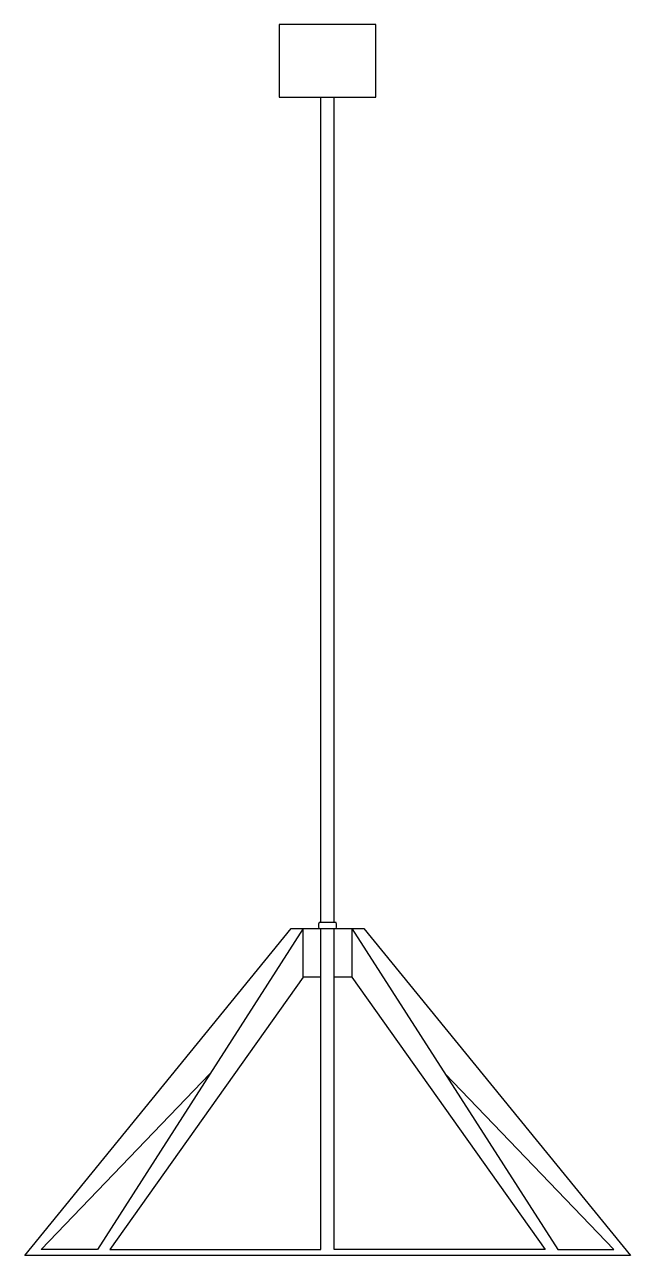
# Model space of a CAD drawing. Extents: x -56656 to -56156, y -35580 to -34564.
import ezdxf

# ---------------------------------------------------------------- set-up
doc = ezdxf.new("R2010")
doc.units = 0
doc.header["$MEASUREMENT"] = 0
doc.layers.add('4', color=4, linetype='CONTINUOUS')
doc.layers.add('7', color=7, linetype='CONTINUOUS')

msp = doc.modelspace()

# ---------------------------------------------------------------- linework, layer by layer
at = {"layer": '4'}
for p, q in [((-56655.7, -35580.5), (-56435.7, -35310.5)), ((-56435.7, -35310.5), (-56375.7, -35310.5)), ((-56375.7, -35310.5), (-56155.7, -35580.5))]:
    msp.add_line(p, q, dxfattribs=at)
msp.add_lwpolyline([(-56365.7, -34623.5), (-56365.7, -34563.5), (-56445.7, -34563.5), (-56445.7, -34623.5)], close=True, dxfattribs=at)
for points in [[(-56425.7, -35350.5), (-56585.4, -35575.5), (-56411.2, -35575.5), (-56411.2, -35310.5)], [(-56385.7, -35350.5), (-56226, -35575.5), (-56400.2, -35575.5), (-56400.2, -35310.5)]]:
    msp.add_lwpolyline(points, dxfattribs=at)
at = {"layer": '7'}
for p, q in [((-56411.2, -35305.5), (-56411.2, -34623.5)), ((-56400.2, -35305.5), (-56400.2, -34623.5)), ((-56155.7, -35580.5), (-56655.7, -35580.5))]:
    msp.add_line(p, q, dxfattribs=at)
msp.add_lwpolyline([(-56398.7, -35310.5, 0.212554), (-56398.7, -35305.5), (-56412.7, -35305.5, 0.212554), (-56412.7, -35310.5)], format="xyb", dxfattribs=at)
for points in [[(-56425.7, -35310.5), (-56595.7, -35575.5), (-56642.1, -35575.5), (-56502.8, -35430.6)], [(-56411.2, -35350.5), (-56425.7, -35350.5), (-56425.7, -35310.5)], [(-56385.7, -35310.5), (-56385.7, -35350.5), (-56400.2, -35350.5)], [(-56385.7, -35310.5), (-56215.7, -35575.5), (-56169.3, -35575.5), (-56308.7, -35430.6)]]:
    msp.add_lwpolyline(points, dxfattribs=at)

doc.saveas('drawing.dxf')
